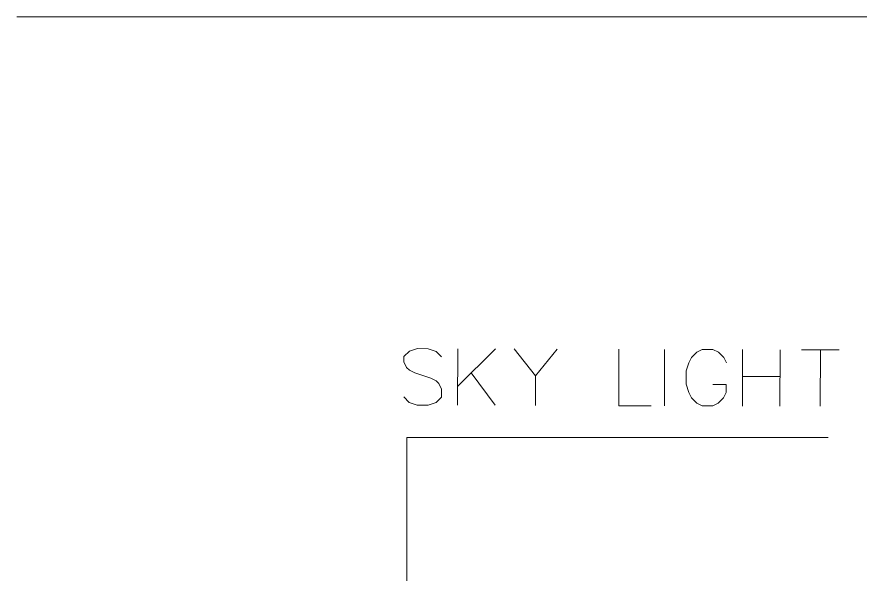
# Model space of a CAD drawing. Header units: millimetres. Extents: x 21 to 390, y 5 to 288.
# Drawn here: x 184.62 to 197.35, y 220.39 to 228.79 of the extents above; entities that cross this region are included whole.
import ezdxf

# ---------------------------------------------------------------- set-up
doc = ezdxf.new("R2010")
doc.units = ezdxf.units.MM
doc.header["$MEASUREMENT"] = 0
doc.layers.get('0').update_dxf_attribs({"linetype": 'CONTINUOUS'})

msp = doc.modelspace()

# ---------------------------------------------------------------- linework, layer by layer
at = {"color": 1, "linetype": 'Continuous', "lineweight": 15}
for p, q in [((184.625, 228.794), (187.162, 228.794)), ((187.162, 228.794), (189.573, 228.794)), ((189.573, 228.794), (192.238, 228.794)), ((192.238, 228.794), (194.522, 228.794)), ((194.522, 228.794), (195.537, 228.794)), ((195.537, 228.794), (198.328, 228.794))]:
    msp.add_line(p, q, dxfattribs=at)
at = {"color": 2, "linetype": 'Continuous', "lineweight": 15}
for p, q in [((191.276, 222.935), (191.279, 223.787)), ((191.846, 223.785), (191.277, 223.219)), ((194.399, 222.926), (194.401, 223.778)), ((195.575, 222.923), (195.577, 223.774)), ((196.145, 223.773), (196.142, 222.921)), ((196.469, 223.772), (197.037, 223.77)), ((196.753, 223.771), (196.751, 222.919)), ((191.48, 223.421), (191.844, 222.934)), ((192.454, 223.378), (192.452, 222.932)), ((195.576, 223.369), (196.144, 223.367))]:
    msp.add_line(p, q, dxfattribs=at)
at = {"color": 3, "linetype": 'Continuous', "lineweight": 5}
for p, q in [((190.51, 219.875), (190.51, 222.446)), ((190.51, 222.446), (196.869, 222.446))]:
    msp.add_line(p, q, dxfattribs=at)
at = {"color": 2, "linetype": 'Continuous', "lineweight": 15}
for points in [[(191.035, 223.666), (190.954, 223.747), (190.833, 223.788), (190.671, 223.789), (190.549, 223.749), (190.467, 223.668), (190.467, 223.587), (190.507, 223.505), (190.548, 223.465), (190.629, 223.424), (190.872, 223.342), (190.953, 223.301), (190.993, 223.261), (191.034, 223.179), (191.033, 223.058), (190.952, 222.977), (190.83, 222.937), (190.668, 222.937), (190.546, 222.978), (190.466, 223.059)], [(192.13, 223.785), (192.454, 223.378), (192.779, 223.783)], [(193.712, 223.78), (193.709, 222.928), (194.196, 222.927)], [(195.333, 223.572), (195.293, 223.654), (195.212, 223.735), (195.131, 223.776), (194.969, 223.776), (194.888, 223.736), (194.806, 223.655), (194.766, 223.574), (194.725, 223.452), (194.724, 223.25), (194.764, 223.128), (194.805, 223.047), (194.885, 222.965), (194.966, 222.925), (195.129, 222.924), (195.21, 222.964), (195.291, 223.045), (195.332, 223.126), (195.332, 223.248), (195.13, 223.248)]]:
    msp.add_lwpolyline(points, dxfattribs=at)

doc.saveas('drawing.dxf')
